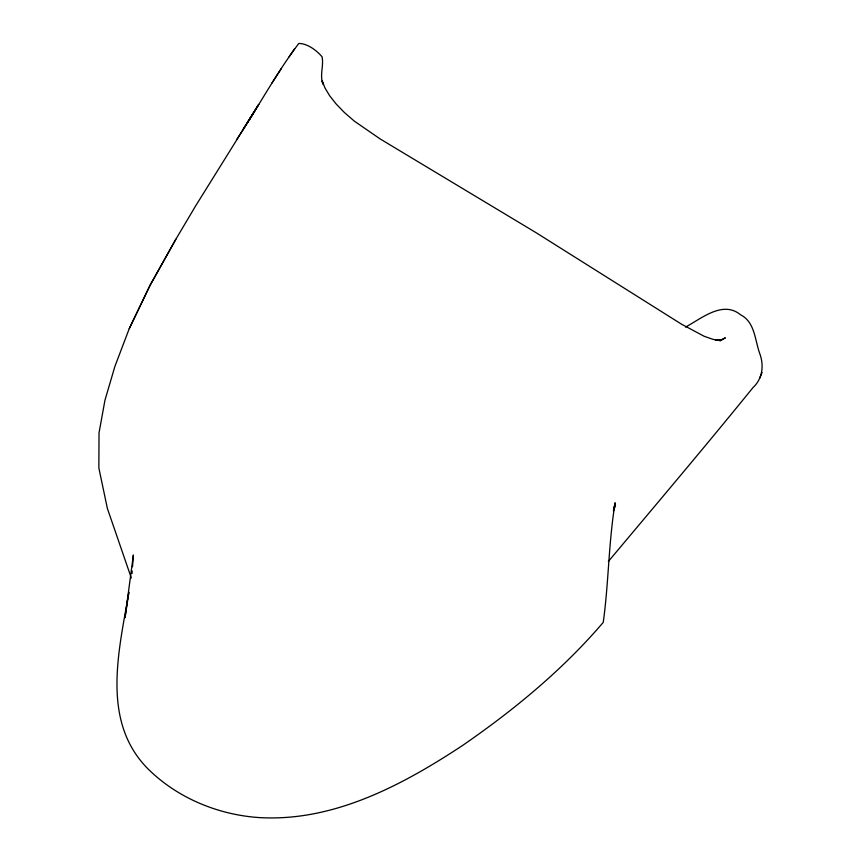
<?xml version="1.0" encoding="UTF-8"?>
<svg xmlns="http://www.w3.org/2000/svg" width="861" height="861" viewBox="0 0 861 861"><rect width="100%" height="100%" fill="white"/><g stroke="black" fill="none" stroke-linecap="round" stroke-linejoin="round"><path stroke-width="1.29" d="M132.013 573.587L132.207 570.929M132.529 566.753L133.369 554.958L125.039 617.703L128.859 592.25C119.055 650.518 100.597 721.141 147.963 768.851C177.043 797.727 217.424 814.528 258.106 817.509C332.744 822.352 401.969 785.426 462.389 745.594C513.78 710.153 562.62 669.976 603.249 622.374C608.738 582.725 608.544 542.322 615.152 502.749L613.506 509.873M608.372 561.437C656.782 503.663 705.525 446.159 752.977 387.611C762.598 378.765 764.159 365.43 759.746 353.527C754.871 340.235 755 322.089 740.632 314.835C722.788 300.048 701.511 318.57 685.485 327.105M613.387 511.1L615.507 505.332L614.011 507.377M237.023 139.084L254.598 111.22L195.651 205.887L175.838 239.283L150.105 285.239L129.258 328.633L114.922 366.334L104.967 400.182L99.015 432.943L98.864 468.007L107.356 508.388L131.302 577.957M759.628 378.388L762.082 372.415M129.258 328.633L150.105 285.239L175.838 239.283M242.92 129.763L258.72 104.396L248 121.778C264.65 95.56 279.986 68.148 298.842 43.448C307.517 43.534 316.493 50.304 322.025 56.729C324.048 65.877 319.291 75.445 323.144 84.55M272.065 82.882L281.386 68.482M294.602 48.722L289.135 56.804M720.517 340.698L725.382 337.824L721.27 339.772L715.426 340.117L720.377 340.601L713.08 339.374L704.244 336.317L681.546 324.199L535.994 232.642L380.196 138.965L354.377 121.164L344.357 112.479L336.081 103.912L329.612 95.679L324.984 87.962L322.229 80.956L322.843 83.356"/></g></svg>
